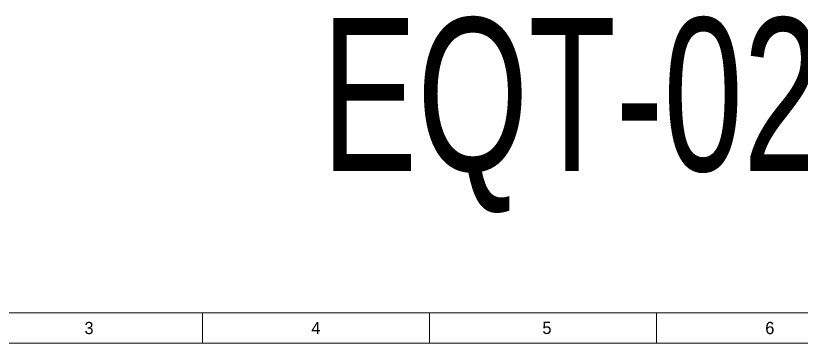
# Model space of a CAD drawing. Extents: x 148 to 221443, y -36682 to 6758.
# Drawn here: x 97465 to 102605, y -4050 to -1908 of the extents above; entities that cross this region are included whole.
import ezdxf
from ezdxf.enums import TextEntityAlignment as Align

# ---------------------------------------------------------------- set-up
doc = ezdxf.new("R2010")
doc.units = 0
doc.header["$LTSCALE"] = 10
doc.header["$MEASUREMENT"] = 0
for name, color, linetype, lineweight in [('2细线层', 3, 'Continuous', 15), ('2（细实线）', 3, 'Continuous', 20), ('图框层', 7, 'Continuous', 15)]:
    doc.layers.add(name, color=color, linetype=linetype, lineweight=lineweight)
doc.styles.add('BIG', font='bsfb.shx', dxfattribs={"width": 0.7, "bigfont": 'bsf.shx'})
doc.styles.add('HZ', font='ROMS.SHX', dxfattribs={"width": 0.75, "bigfont": 'GBCBIG.SHX'})

# ---------------------------------------------------------------- blocks, each defined once
blk = doc.blocks.new('1.5a2')
at = {"layer": '图框层', "ltscale": 10}
for p, q in [((16100.88, 10136.58), (16991.88, 10136.58)), ((16323.63, 10136.58), (16323.63, 10126.58)), ((16397.88, 10136.58), (16397.88, 10126.58)), ((16472.13, 10136.58), (16472.13, 10126.58)), ((16125.88, 10126.58), (16981.88, 10126.58))]:
    blk.add_line(p, q, dxfattribs=at)
at = {"style": 'HZ'}
for s, p in [('3', (16286.5, 10131.58)), ('4', (16360.75, 10131.58)), ('5', (16436.33, 10131.58)), ('6', (16509.25, 10131.58))]:
    blk.add_text(s, height=4, dxfattribs=at).set_placement(p, align=Align.MIDDLE)

msp = doc.modelspace()

# ---------------------------------------------------------------- block references
at = {"layer": '2（细实线）', "xscale": 20, "yscale": 20, "zscale": 20}
msp.add_blockref('1.5a2', (-227785.5272, -206581.2694), dxfattribs=at)

# ---------------------------------------------------------------- texts
at = {"layer": '2细线层', "color": 3, "style": 'BIG', "width": 0.7}
msp.add_text('EQT-02004-2025', height=1000, dxfattribs=at).set_placement((103083.9357, -2923.207), align=Align.CENTER)

doc.saveas('drawing.dxf')
